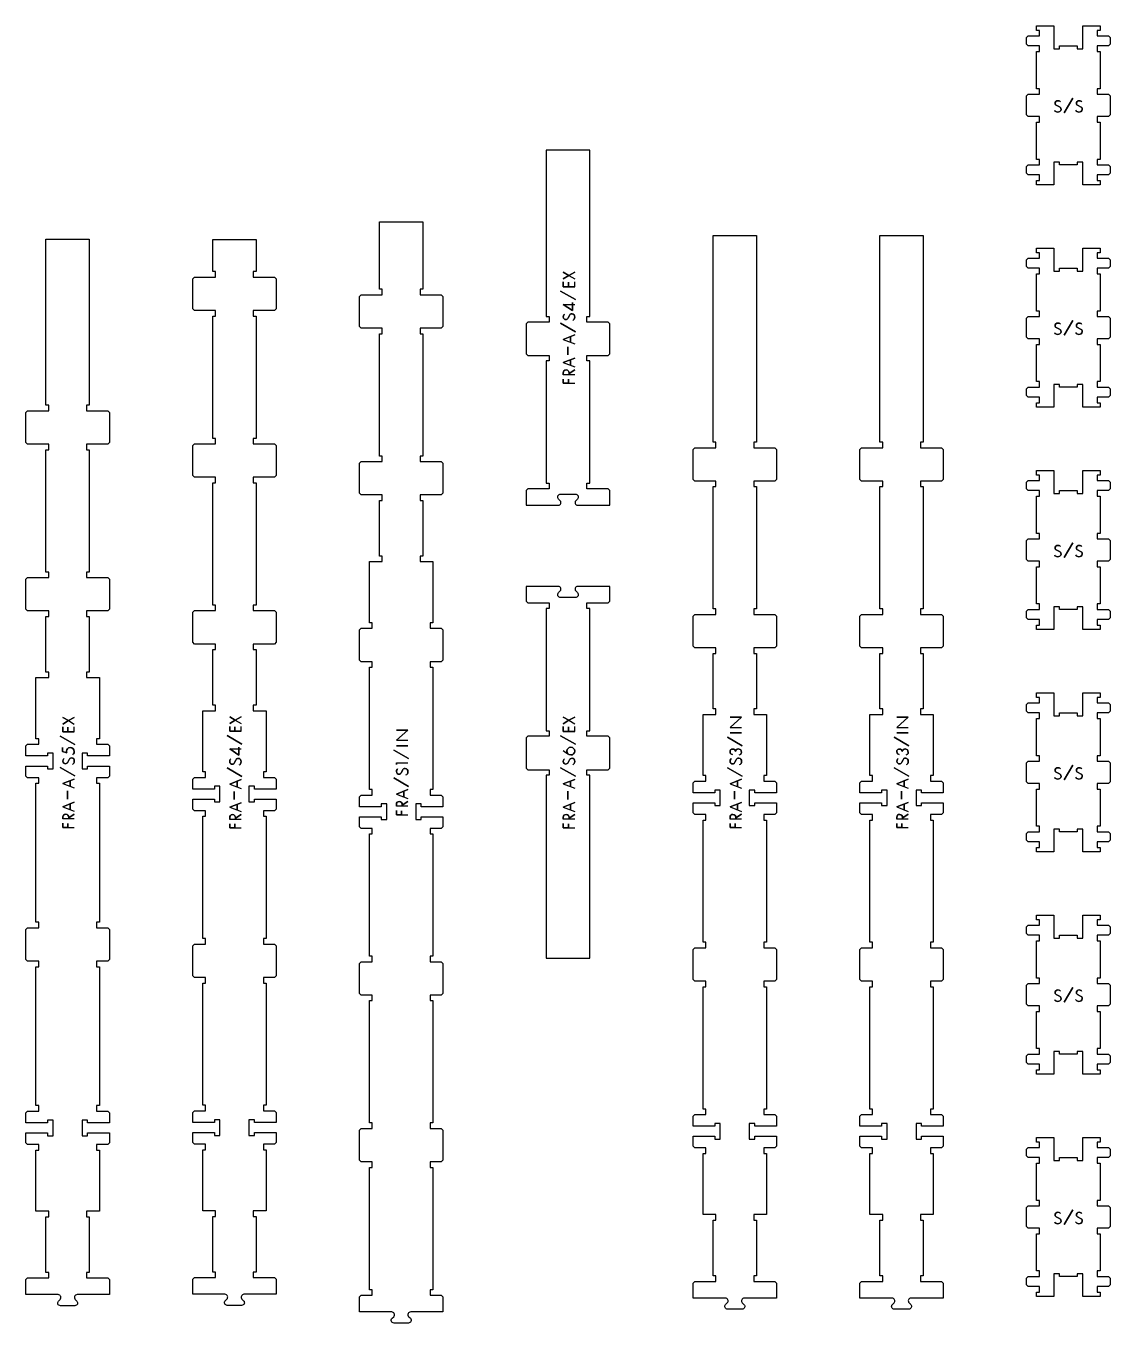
# Model space of a CAD drawing. Extents: x -5375 to 6625, y -4346 to 3702.
# Drawn here: x -975 to 975, y -991 to 1343 of the extents above; entities that cross this region are included whole.
import ezdxf

# ---------------------------------------------------------------- set-up
doc = ezdxf.new("R2010")
doc.units = 0

msp = doc.modelspace()

# ---------------------------------------------------------------- linework, layer by layer
at = {"layer": 'Outlines', "color": 5}
for points in [[(957, 1343), (957, 1335), (952, 1335), (952, 1325), (972, 1325), (975, 1322), (975, 1310), (972, 1307), (952, 1307), (952, 1297), (957, 1297), (957, 1230), (952, 1230), (952, 1220), (972, 1220), (975, 1217), (975, 1183), (972, 1180), (952, 1180), (952, 1170), (957, 1170), (957, 1103), (952, 1103), (952, 1093), (972, 1093), (975, 1090), (975, 1078), (972, 1075), (952, 1075), (952, 1065), (957, 1065), (957, 1057), (926, 1057), (926, 1098), (916, 1098), (916, 1093), (884, 1093), (884, 1098), (874, 1098), (874, 1057), (843, 1057), (843, 1065), (848, 1065), (848, 1075), (828, 1075), (825, 1078), (825, 1090), (828, 1093), (848, 1093), (848, 1103), (843, 1103), (843, 1170), (848, 1170), (848, 1180), (828, 1180), (825, 1183), (825, 1217), (828, 1220), (848, 1220), (848, 1230), (843, 1230), (843, 1297), (848, 1297), (848, 1307), (828, 1307), (825, 1310), (825, 1322), (828, 1325), (848, 1325), (848, 1335), (843, 1335), (843, 1343), (874, 1343), (874, 1302), (884, 1302), (884, 1307), (916, 1307), (916, 1302), (926, 1302), (926, 1343)], [(12.9, 483.5), (13.6, 482.4), (14.6, 481.4), (15.8, 480.9), (17.1, 480.7), (75, 480.7), (75, 507.2), (72, 510.2), (34, 510.2), (34, 520.2), (39, 520.2), (39, 740.2), (34, 740.2), (34, 750.2), (72, 750.2), (75, 753.2), (75, 807.2), (72, 810.2), (34, 810.2), (34, 820.2), (39, 820.2), (39, 1119.3), (-39, 1119.3), (-39, 820.2), (-34, 820.2), (-34, 810.2), (-72, 810.2), (-75, 807.2), (-75, 753.2), (-72, 750.2), (-34, 750.2), (-34, 740.2), (-39, 740.2), (-39, 520.2), (-34, 520.2), (-34, 510.2), (-72, 510.2), (-75, 507.2), (-75, 480.7), (-17.1, 480.7), (-15.8, 480.9), (-14.6, 481.4), (-13.6, 482.4), (-12.9, 483.5), (-12.6, 484.7), (-12.7, 486.1), (-13.1, 487.3), (-13.9, 488.4), (-16.8, 491.3), (-17.8, 492.6), (-18.3, 494.1), (-18.4, 495.8), (-18, 497.3), (-17.2, 498.7), (-16, 499.8), (-14.5, 500.5), (-12.9, 500.7), (12.9, 500.7), (14.5, 500.5), (16, 499.8), (17.2, 498.7), (18, 497.3), (18.4, 495.8), (18.3, 494.1), (17.8, 492.6), (16.8, 491.3), (13.9, 488.4), (13.1, 487.3), (12.7, 486.1), (12.6, 484.7)], [(-261, 379.2), (-243, 379.2), (-243, 269.2), (-248, 269.2), (-248, 259.2), (-228, 259.2), (-225, 256.2), (-225, 202.2), (-228, 199.2), (-248, 199.2), (-248, 189.2), (-243, 189.2), (-243, -30.8), (-248, -30.8), (-248, -40.7), (-228, -40.7), (-225, -43.7), (-225, -61.7), (-264, -61.7), (-264, -56.7), (-274, -56.7), (-274, -84.7), (-264, -84.7), (-264, -79.7), (-225, -79.7), (-225, -97.7), (-228, -100.7), (-248, -100.7), (-248, -110.7), (-243, -110.7), (-243, -330.7), (-248, -330.7), (-248, -340.7), (-228, -340.7), (-225, -343.7), (-225, -397.7), (-228, -400.7), (-248, -400.7), (-248, -410.7), (-243, -410.7), (-243, -630.7), (-248, -630.7), (-248, -640.7), (-228, -640.7), (-225, -643.7), (-225, -697.7), (-228, -700.7), (-248, -700.7), (-248, -710.7), (-243, -710.7), (-243, -930.7), (-248, -930.7), (-248, -940.7), (-228, -940.7), (-225, -943.7), (-225, -970.7), (-282.9, -970.7), (-284.3, -971), (-285.7, -971.6), (-286.8, -972.6), (-287.5, -973.8), (-287.9, -975.2), (-287.8, -976.7), (-287.3, -978.1), (-286.5, -979.3), (-283.5, -982.2), (-282.7, -983.4), (-282.2, -984.8), (-282.1, -986.3), (-282.5, -987.7), (-283.2, -988.9), (-284.3, -989.9), (-285.7, -990.5), (-287.1, -990.7), (-312.9, -990.7), (-314.3, -990.5), (-315.7, -989.9), (-316.8, -988.9), (-317.5, -987.7), (-317.9, -986.3), (-317.8, -984.8), (-317.3, -983.4), (-316.5, -982.2), (-313.5, -979.3), (-312.7, -978.1), (-312.2, -976.7), (-312.1, -975.2), (-312.5, -973.8), (-313.2, -972.6), (-314.3, -971.6), (-315.7, -971), (-317.1, -970.7), (-375, -970.7), (-375, -943.7), (-372, -940.7), (-352, -940.7), (-352, -930.7), (-357, -930.7), (-357, -710.7), (-352, -710.7), (-352, -700.7), (-372, -700.7), (-375, -697.7), (-375, -643.7), (-372, -640.7), (-352, -640.7), (-352, -630.7), (-357, -630.7), (-357, -410.7), (-352, -410.7), (-352, -400.7), (-372, -400.7), (-375, -397.7), (-375, -343.7), (-372, -340.7), (-352, -340.7), (-352, -330.7), (-357, -330.7), (-357, -110.7), (-352, -110.7), (-352, -100.7), (-372, -100.7), (-375, -97.7), (-375, -79.7), (-336, -79.7), (-336, -84.7), (-326, -84.7), (-326, -56.7), (-336, -56.7), (-336, -61.7), (-375, -61.7), (-375, -43.7), (-372, -40.7), (-352, -40.7), (-352, -30.8), (-357, -30.8), (-357, 189.2), (-352, 189.2), (-352, 199.2), (-372, 199.2), (-375, 202.2), (-375, 256.2), (-372, 259.2), (-352, 259.2), (-352, 269.2), (-357, 269.2), (-357, 379.2), (-339, 379.2), (-334, 379.2), (-334, 389.2), (-339, 389.2), (-339, 489.2), (-334, 489.2), (-334, 499.2), (-372, 499.2), (-375, 502.2), (-375, 556.2), (-372, 559.2), (-334, 559.2), (-334, 569.2), (-339, 569.2), (-339, 789.2), (-334, 789.2), (-334, 799.2), (-372, 799.2), (-375, 802.2), (-375, 856.2), (-372, 859.2), (-334, 859.2), (-334, 869.2), (-339, 869.2), (-339, 990.7), (-261, 990.7), (-261, 869.2), (-266, 869.2), (-266, 859.2), (-228, 859.2), (-225, 856.2), (-225, 802.2), (-228, 799.2), (-266, 799.2), (-266, 789.2), (-261, 789.2), (-261, 569.2), (-266, 569.2), (-266, 559.2), (-228, 559.2), (-225, 556.2), (-225, 502.2), (-228, 499.2), (-266, 499.2), (-266, 489.2), (-261, 489.2), (-261, 389.2), (-266, 389.2), (-266, 379.2)], [(-939, -789.6), (-957, -789.6), (-957, -679.6), (-952, -679.6), (-952, -669.6), (-972, -669.6), (-975, -666.6), (-975, -648.7), (-936, -648.7), (-936, -653.6), (-926, -653.6), (-926, -625.6), (-936, -625.6), (-936, -630.6), (-975, -630.6), (-975, -612.6), (-972, -609.6), (-952, -609.6), (-952, -599.6), (-957, -599.6), (-957, -349.6), (-952, -349.6), (-952, -339.6), (-972, -339.6), (-975, -336.6), (-975, -282.6), (-972, -279.6), (-952, -279.6), (-952, -269.6), (-957, -269.6), (-957, -19.5), (-952, -19.5), (-952, -9.5), (-972, -9.5), (-975, -6.5), (-975, 11.5), (-936, 11.5), (-936, 6.5), (-926, 6.5), (-926, 34.5), (-936, 34.5), (-936, 29.5), (-975, 29.5), (-975, 47.5), (-972, 50.5), (-952, 50.5), (-952, 60.5), (-957, 60.5), (-957, 170.5), (-939, 170.5), (-934, 170.5), (-934, 180.5), (-939, 180.5), (-939, 280.5), (-934, 280.5), (-934, 290.5), (-972, 290.5), (-975, 293.5), (-975, 347.5), (-972, 350.5), (-934, 350.5), (-934, 360.5), (-939, 360.5), (-939, 580.5), (-934, 580.5), (-934, 590.5), (-972, 590.5), (-975, 593.5), (-975, 647.5), (-972, 650.5), (-934, 650.5), (-934, 660.5), (-939, 660.5), (-939, 959.6), (-861, 959.6), (-861, 660.5), (-866, 660.5), (-866, 650.5), (-828, 650.5), (-825, 647.5), (-825, 593.5), (-828, 590.5), (-866, 590.5), (-866, 580.5), (-861, 580.5), (-861, 360.5), (-866, 360.5), (-866, 350.5), (-828, 350.5), (-825, 347.5), (-825, 293.5), (-828, 290.5), (-866, 290.5), (-866, 280.5), (-861, 280.5), (-861, 180.5), (-866, 180.5), (-866, 170.5), (-861, 170.5), (-843, 170.5), (-843, 60.5), (-848, 60.5), (-848, 50.5), (-828, 50.5), (-825, 47.5), (-825, 29.5), (-864, 29.5), (-864, 34.5), (-874, 34.5), (-874, 6.5), (-864, 6.5), (-864, 11.5), (-825, 11.5), (-825, -6.5), (-828, -9.5), (-848, -9.5), (-848, -19.5), (-843, -19.5), (-843, -269.6), (-848, -269.6), (-848, -279.6), (-828, -279.6), (-825, -282.6), (-825, -336.6), (-828, -339.6), (-848, -339.6), (-848, -349.6), (-843, -349.6), (-843, -599.6), (-848, -599.6), (-848, -609.6), (-828, -609.6), (-825, -612.6), (-825, -630.6), (-864, -630.6), (-864, -625.6), (-874, -625.6), (-874, -653.6), (-864, -653.6), (-864, -648.7), (-825, -648.7), (-825, -666.6), (-828, -669.6), (-848, -669.6), (-848, -679.6), (-843, -679.6), (-843, -789.6), (-861, -789.6), (-866, -789.6), (-866, -799.7), (-861, -799.7), (-861, -899.6), (-866, -899.6), (-866, -909.6), (-828, -909.6), (-825, -912.6), (-825, -939.6), (-882.9, -939.6), (-884.3, -939.9), (-885.7, -940.5), (-886.8, -941.5), (-887.5, -942.7), (-887.9, -944.1), (-887.8, -945.6), (-887.3, -947), (-886.5, -948.2), (-883.5, -951.1), (-882.7, -952.3), (-882.2, -953.7), (-882.1, -955.2), (-882.5, -956.6), (-883.2, -957.8), (-884.3, -958.8), (-885.7, -959.4), (-887.1, -959.6), (-912.9, -959.6), (-914.3, -959.4), (-915.7, -958.8), (-916.8, -957.8), (-917.5, -956.6), (-917.9, -955.2), (-917.8, -953.7), (-917.3, -952.3), (-916.5, -951.1), (-913.5, -948.2), (-912.7, -947), (-912.2, -945.6), (-912.1, -944.1), (-912.5, -942.7), (-913.2, -941.5), (-914.3, -940.5), (-915.7, -939.9), (-917.1, -939.6), (-975, -939.6), (-975, -912.6), (-972, -909.6), (-934, -909.6), (-934, -899.6), (-939, -899.6), (-939, -799.7), (-934, -799.7), (-934, -789.6)], [(-561, 121), (-566, 121), (-566, 111), (-561, 111), (-543, 111), (-543, 1), (-548, 1), (-548, -9), (-528, -9), (-525, -12), (-525, -30), (-564, -30), (-564, -25), (-574, -25), (-574, -53), (-564, -53), (-564, -48), (-525, -48), (-525, -66), (-528, -69), (-548, -69), (-548, -79), (-543, -79), (-543, -299), (-548, -299), (-548, -309), (-528, -309), (-525, -312), (-525, -366), (-528, -369), (-548, -369), (-548, -379), (-543, -379), (-543, -599), (-548, -599), (-548, -609), (-528, -609), (-525, -612), (-525, -630), (-564, -630), (-564, -625), (-574, -625), (-574, -653), (-564, -653), (-564, -648), (-525, -648), (-525, -666), (-528, -669), (-548, -669), (-548, -679), (-543, -679), (-543, -789), (-561, -789), (-566, -789), (-566, -799), (-561, -799), (-561, -899), (-566, -899), (-566, -909), (-528, -909), (-525, -912), (-525, -939), (-582.9, -939), (-584.3, -939.2), (-585.7, -939.8), (-586.8, -940.9), (-587.5, -942.1), (-587.9, -943.5), (-587.8, -945), (-587.3, -946.4), (-586.5, -947.5), (-583.5, -950.5), (-582.7, -951.6), (-582.2, -953), (-582.1, -954.5), (-582.5, -955.9), (-583.2, -957.1), (-584.3, -958.2), (-585.7, -958.8), (-587.1, -959), (-612.9, -959), (-614.3, -958.8), (-615.7, -958.2), (-616.8, -957.1), (-617.5, -955.9), (-617.9, -954.5), (-617.8, -953), (-617.3, -951.6), (-616.5, -950.5), (-613.5, -947.5), (-612.7, -946.4), (-612.2, -945), (-612.1, -943.5), (-612.5, -942.1), (-613.2, -940.9), (-614.3, -939.8), (-615.7, -939.2), (-617.1, -939), (-675, -939), (-675, -912), (-672, -909), (-634, -909), (-634, -899), (-639, -899), (-639, -799), (-634, -799), (-634, -789), (-639, -789), (-657, -789), (-657, -679), (-652, -679), (-652, -669), (-672, -669), (-675, -666), (-675, -648), (-636, -648), (-636, -653), (-626, -653), (-626, -625), (-636, -625), (-636, -630), (-675, -630), (-675, -612), (-672, -609), (-652, -609), (-652, -599), (-657, -599), (-657, -379), (-652, -379), (-652, -369), (-672, -369), (-675, -366), (-675, -312), (-672, -309), (-652, -309), (-652, -299), (-657, -299), (-657, -79), (-652, -79), (-652, -69), (-672, -69), (-675, -66), (-675, -48), (-636, -48), (-636, -53), (-626, -53), (-626, -25), (-636, -25), (-636, -30), (-675, -30), (-675, -12), (-672, -9), (-652, -9), (-652, 1), (-657, 1), (-657, 111), (-639, 111), (-634, 111), (-634, 121), (-639, 121), (-639, 221), (-634, 221), (-634, 231), (-672, 231), (-675, 234), (-675, 288), (-672, 291), (-634, 291), (-634, 301), (-639, 301), (-639, 521), (-634, 521), (-634, 531), (-672, 531), (-675, 534), (-675, 588), (-672, 591), (-634, 591), (-634, 601), (-639, 601), (-639, 821), (-634, 821), (-634, 831), (-672, 831), (-675, 834), (-675, 888), (-672, 891), (-634, 891), (-634, 901), (-639, 901), (-639, 959), (-561, 959), (-561, 901), (-566, 901), (-566, 891), (-528, 891), (-525, 888), (-525, 834), (-528, 831), (-566, 831), (-566, 821), (-561, 821), (-561, 601), (-566, 601), (-566, 591), (-528, 591), (-525, 588), (-525, 534), (-528, 531), (-566, 531), (-566, 521), (-561, 521), (-561, 301), (-566, 301), (-566, 291), (-528, 291), (-525, 288), (-525, 234), (-528, 231), (-566, 231), (-566, 221), (-561, 221)], [(261, -805.7), (266, -805.7), (266, -795.7), (261, -795.7), (243, -795.7), (243, -685.7), (248, -685.7), (248, -675.7), (228, -675.7), (225, -672.7), (225, -654.7), (264, -654.7), (264, -659.7), (274, -659.7), (274, -631.7), (264, -631.7), (264, -636.7), (225, -636.7), (225, -618.7), (228, -615.7), (248, -615.7), (248, -605.7), (243, -605.7), (243, -385.7), (248, -385.7), (248, -375.7), (228, -375.7), (225, -372.7), (225, -318.7), (228, -315.7), (248, -315.7), (248, -305.7), (243, -305.7), (243, -85.7), (248, -85.7), (248, -75.7), (228, -75.7), (225, -72.7), (225, -54.7), (264, -54.7), (264, -59.7), (274, -59.7), (274, -31.7), (264, -31.7), (264, -36.7), (225, -36.7), (225, -18.7), (228, -15.7), (248, -15.7), (248, -5.8), (243, -5.8), (243, 104.2), (261, 104.2), (266, 104.2), (266, 114.2), (261, 114.2), (261, 214.2), (266, 214.2), (266, 224.2), (228, 224.2), (225, 227.2), (225, 281.2), (228, 284.2), (266, 284.2), (266, 294.2), (261, 294.2), (261, 514.2), (266, 514.2), (266, 524.2), (228, 524.2), (225, 527.2), (225, 581.2), (228, 584.2), (266, 584.2), (266, 594.2), (261, 594.2), (261, 965.7), (339, 965.7), (339, 594.2), (334, 594.2), (334, 584.2), (372, 584.2), (375, 581.2), (375, 527.2), (372, 524.2), (334, 524.2), (334, 514.2), (339, 514.2), (339, 294.2), (334, 294.2), (334, 284.2), (372, 284.2), (375, 281.2), (375, 227.2), (372, 224.2), (334, 224.2), (334, 214.2), (339, 214.2), (339, 114.2), (334, 114.2), (334, 104.2), (339, 104.2), (357, 104.2), (357, -5.8), (352, -5.8), (352, -15.7), (372, -15.7), (375, -18.7), (375, -36.7), (336, -36.7), (336, -31.7), (326, -31.7), (326, -59.7), (336, -59.7), (336, -54.7), (375, -54.7), (375, -72.7), (372, -75.7), (352, -75.7), (352, -85.7), (357, -85.7), (357, -305.7), (352, -305.7), (352, -315.7), (372, -315.7), (375, -318.7), (375, -372.7), (372, -375.7), (352, -375.7), (352, -385.7), (357, -385.7), (357, -605.7), (352, -605.7), (352, -615.7), (372, -615.7), (375, -618.7), (375, -636.7), (336, -636.7), (336, -631.7), (326, -631.7), (326, -659.7), (336, -659.7), (336, -654.7), (375, -654.7), (375, -672.7), (372, -675.7), (352, -675.7), (352, -685.7), (357, -685.7), (357, -795.7), (339, -795.7), (334, -795.7), (334, -805.7), (339, -805.7), (339, -905.7), (334, -905.7), (334, -915.7), (372, -915.7), (375, -918.7), (375, -945.7), (317.1, -945.7), (315.7, -946), (314.3, -946.6), (313.2, -947.6), (312.5, -948.8), (312.1, -950.2), (312.2, -951.7), (312.7, -953.1), (313.5, -954.3), (316.5, -957.2), (317.3, -958.4), (317.8, -959.8), (317.9, -961.3), (317.5, -962.7), (316.8, -963.9), (315.7, -964.9), (314.3, -965.5), (312.9, -965.7), (287.1, -965.7), (285.7, -965.5), (284.3, -964.9), (283.2, -963.9), (282.5, -962.7), (282.1, -961.3), (282.2, -959.8), (282.7, -958.4), (283.5, -957.2), (286.5, -954.3), (287.3, -953.1), (287.8, -951.7), (287.9, -950.2), (287.5, -948.8), (286.8, -947.6), (285.7, -946.6), (284.3, -946), (282.9, -945.7), (225, -945.7), (225, -918.7), (228, -915.7), (266, -915.7), (266, -905.7), (261, -905.7)], [(561, -805.7), (566, -805.7), (566, -795.7), (561, -795.7), (543, -795.7), (543, -685.7), (548, -685.7), (548, -675.7), (528, -675.7), (525, -672.7), (525, -654.7), (564, -654.7), (564, -659.7), (574, -659.7), (574, -631.7), (564, -631.7), (564, -636.7), (525, -636.7), (525, -618.7), (528, -615.7), (548, -615.7), (548, -605.7), (543, -605.7), (543, -385.7), (548, -385.7), (548, -375.7), (528, -375.7), (525, -372.7), (525, -318.7), (528, -315.7), (548, -315.7), (548, -305.7), (543, -305.7), (543, -85.7), (548, -85.7), (548, -75.7), (528, -75.7), (525, -72.7), (525, -54.7), (564, -54.7), (564, -59.7), (574, -59.7), (574, -31.7), (564, -31.7), (564, -36.7), (525, -36.7), (525, -18.7), (528, -15.7), (548, -15.7), (548, -5.8), (543, -5.8), (543, 104.2), (561, 104.2), (566, 104.2), (566, 114.2), (561, 114.2), (561, 214.2), (566, 214.2), (566, 224.2), (528, 224.2), (525, 227.2), (525, 281.2), (528, 284.2), (566, 284.2), (566, 294.2), (561, 294.2), (561, 514.2), (566, 514.2), (566, 524.2), (528, 524.2), (525, 527.2), (525, 581.2), (528, 584.2), (566, 584.2), (566, 594.2), (561, 594.2), (561, 965.7), (639, 965.7), (639, 594.2), (634, 594.2), (634, 584.2), (672, 584.2), (675, 581.2), (675, 527.2), (672, 524.2), (634, 524.2), (634, 514.2), (639, 514.2), (639, 294.2), (634, 294.2), (634, 284.2), (672, 284.2), (675, 281.2), (675, 227.2), (672, 224.2), (634, 224.2), (634, 214.2), (639, 214.2), (639, 114.2), (634, 114.2), (634, 104.2), (639, 104.2), (657, 104.2), (657, -5.8), (652, -5.8), (652, -15.7), (672, -15.7), (675, -18.7), (675, -36.7), (636, -36.7), (636, -31.7), (626, -31.7), (626, -59.7), (636, -59.7), (636, -54.7), (675, -54.7), (675, -72.7), (672, -75.7), (652, -75.7), (652, -85.7), (657, -85.7), (657, -305.7), (652, -305.7), (652, -315.7), (672, -315.7), (675, -318.7), (675, -372.7), (672, -375.7), (652, -375.7), (652, -385.7), (657, -385.7), (657, -605.7), (652, -605.7), (652, -615.7), (672, -615.7), (675, -618.7), (675, -636.7), (636, -636.7), (636, -631.7), (626, -631.7), (626, -659.7), (636, -659.7), (636, -654.7), (675, -654.7), (675, -672.7), (672, -675.7), (652, -675.7), (652, -685.7), (657, -685.7), (657, -795.7), (639, -795.7), (634, -795.7), (634, -805.7), (639, -805.7), (639, -905.7), (634, -905.7), (634, -915.7), (672, -915.7), (675, -918.7), (675, -945.7), (617.1, -945.7), (615.7, -946), (614.3, -946.6), (613.2, -947.6), (612.5, -948.8), (612.1, -950.2), (612.2, -951.7), (612.7, -953.1), (613.5, -954.3), (616.5, -957.2), (617.3, -958.4), (617.8, -959.8), (617.9, -961.3), (617.5, -962.7), (616.8, -963.9), (615.7, -964.9), (614.3, -965.5), (612.9, -965.7), (587.1, -965.7), (585.7, -965.5), (584.3, -964.9), (583.2, -963.9), (582.5, -962.7), (582.1, -961.3), (582.2, -959.8), (582.7, -958.4), (583.5, -957.2), (586.5, -954.3), (587.3, -953.1), (587.8, -951.7), (587.9, -950.2), (587.5, -948.8), (586.8, -947.6), (585.7, -946.6), (584.3, -946), (582.9, -945.7), (525, -945.7), (525, -918.7), (528, -915.7), (566, -915.7), (566, -905.7), (561, -905.7)], [(957, 943), (957, 935), (952, 935), (952, 925), (972, 925), (975, 922), (975, 910), (972, 907), (952, 907), (952, 897), (957, 897), (957, 830), (952, 830), (952, 820), (972, 820), (975, 817), (975, 783), (972, 780), (952, 780), (952, 770), (957, 770), (957, 703), (952, 703), (952, 693), (972, 693), (975, 690), (975, 678), (972, 675), (952, 675), (952, 665), (957, 665), (957, 657), (926, 657), (926, 698), (916, 698), (916, 693), (884, 693), (884, 698), (874, 698), (874, 657), (843, 657), (843, 665), (848, 665), (848, 675), (828, 675), (825, 678), (825, 690), (828, 693), (848, 693), (848, 703), (843, 703), (843, 770), (848, 770), (848, 780), (828, 780), (825, 783), (825, 817), (828, 820), (848, 820), (848, 830), (843, 830), (843, 897), (848, 897), (848, 907), (828, 907), (825, 910), (825, 922), (828, 925), (848, 925), (848, 935), (843, 935), (843, 943), (874, 943), (874, 902), (884, 902), (884, 907), (916, 907), (916, 902), (926, 902), (926, 943)], [(957, 543), (957, 535), (952, 535), (952, 525), (972, 525), (975, 522), (975, 510), (972, 507), (952, 507), (952, 497), (957, 497), (957, 430), (952, 430), (952, 420), (972, 420), (975, 417), (975, 383), (972, 380), (952, 380), (952, 370), (957, 370), (957, 303), (952, 303), (952, 293), (972, 293), (975, 290), (975, 278), (972, 275), (952, 275), (952, 265), (957, 265), (957, 257), (926, 257), (926, 298), (916, 298), (916, 293), (884, 293), (884, 298), (874, 298), (874, 257), (843, 257), (843, 265), (848, 265), (848, 275), (828, 275), (825, 278), (825, 290), (828, 293), (848, 293), (848, 303), (843, 303), (843, 370), (848, 370), (848, 380), (828, 380), (825, 383), (825, 417), (828, 420), (848, 420), (848, 430), (843, 430), (843, 497), (848, 497), (848, 507), (828, 507), (825, 510), (825, 522), (828, 525), (848, 525), (848, 535), (843, 535), (843, 543), (874, 543), (874, 502), (884, 502), (884, 507), (916, 507), (916, 502), (926, 502), (926, 543)], [(-72, 304.9), (-34, 304.9), (-34, 294.9), (-39, 294.9), (-39, 74.9), (-34, 74.9), (-34, 64.9), (-72, 64.9), (-75, 61.9), (-75, 7.9), (-72, 4.9), (-34, 4.9), (-34, -5.1), (-39, -5.1), (-39, -334.4), (39, -334.4), (39, -5.1), (34, -5.1), (34, 4.9), (72, 4.9), (75, 7.9), (75, 61.9), (72, 64.9), (34, 64.9), (34, 74.9), (39, 74.9), (39, 294.9), (34, 294.9), (34, 304.9), (72, 304.9), (75, 307.9), (75, 334.4), (17.1, 334.4), (15.8, 334.2), (14.6, 333.6), (13.6, 332.7), (12.9, 331.6), (12.6, 330.3), (12.7, 329), (13.1, 327.7), (13.9, 326.7), (16.8, 323.8), (17.8, 322.5), (18.3, 320.9), (18.4, 319.3), (18, 317.8), (17.2, 316.4), (16, 315.3), (14.5, 314.6), (12.9, 314.4), (-12.9, 314.4), (-14.5, 314.6), (-16, 315.3), (-17.2, 316.4), (-18, 317.8), (-18.4, 319.3), (-18.3, 320.9), (-17.8, 322.5), (-16.8, 323.8), (-13.9, 326.7), (-13.1, 327.7), (-12.7, 329), (-12.6, 330.3), (-12.9, 331.6), (-13.6, 332.7), (-14.6, 333.6), (-15.8, 334.2), (-17.1, 334.4), (-75, 334.4), (-75, 307.9)], [(957, 143), (957, 135), (952, 135), (952, 125), (972, 125), (975, 122), (975, 110), (972, 107), (952, 107), (952, 97), (957, 97), (957, 30), (952, 30), (952, 20), (972, 20), (975, 17), (975, -17), (972, -20), (952, -20), (952, -30), (957, -30), (957, -97), (952, -97), (952, -107), (972, -107), (975, -110), (975, -122), (972, -125), (952, -125), (952, -135), (957, -135), (957, -143), (926, -143), (926, -102), (916, -102), (916, -107), (884, -107), (884, -102), (874, -102), (874, -143), (843, -143), (843, -135), (848, -135), (848, -125), (828, -125), (825, -122), (825, -110), (828, -107), (848, -107), (848, -97), (843, -97), (843, -30), (848, -30), (848, -20), (828, -20), (825, -17), (825, 17), (828, 20), (848, 20), (848, 30), (843, 30), (843, 97), (848, 97), (848, 107), (828, 107), (825, 110), (825, 122), (828, 125), (848, 125), (848, 135), (843, 135), (843, 143), (874, 143), (874, 102), (884, 102), (884, 107), (916, 107), (916, 102), (926, 102), (926, 143)], [(957, -257), (957, -265), (952, -265), (952, -275), (972, -275), (975, -278), (975, -290), (972, -293), (952, -293), (952, -303), (957, -303), (957, -370), (952, -370), (952, -380), (972, -380), (975, -383), (975, -417), (972, -420), (952, -420), (952, -430), (957, -430), (957, -497), (952, -497), (952, -507), (972, -507), (975, -510), (975, -522), (972, -525), (952, -525), (952, -535), (957, -535), (957, -543), (926, -543), (926, -502), (916, -502), (916, -507), (884, -507), (884, -502), (874, -502), (874, -543), (843, -543), (843, -535), (848, -535), (848, -525), (828, -525), (825, -522), (825, -510), (828, -507), (848, -507), (848, -497), (843, -497), (843, -430), (848, -430), (848, -420), (828, -420), (825, -417), (825, -383), (828, -380), (848, -380), (848, -370), (843, -370), (843, -303), (848, -303), (848, -293), (828, -293), (825, -290), (825, -278), (828, -275), (848, -275), (848, -265), (843, -265), (843, -257), (874, -257), (874, -298), (884, -298), (884, -293), (916, -293), (916, -298), (926, -298), (926, -257)], [(957, -657), (957, -665), (952, -665), (952, -675), (972, -675), (975, -678), (975, -690), (972, -693), (952, -693), (952, -703), (957, -703), (957, -770), (952, -770), (952, -780), (972, -780), (975, -783), (975, -817), (972, -820), (952, -820), (952, -830), (957, -830), (957, -897), (952, -897), (952, -907), (972, -907), (975, -910), (975, -922), (972, -925), (952, -925), (952, -935), (957, -935), (957, -943), (926, -943), (926, -902), (916, -902), (916, -907), (884, -907), (884, -902), (874, -902), (874, -943), (843, -943), (843, -935), (848, -935), (848, -925), (828, -925), (825, -922), (825, -910), (828, -907), (848, -907), (848, -897), (843, -897), (843, -830), (848, -830), (848, -820), (828, -820), (825, -817), (825, -783), (828, -780), (848, -780), (848, -770), (843, -770), (843, -703), (848, -703), (848, -693), (828, -693), (825, -690), (825, -678), (828, -675), (848, -675), (848, -665), (843, -665), (843, -657), (874, -657), (874, -698), (884, -698), (884, -693), (916, -693), (916, -698), (926, -698), (926, -657)]]:
    msp.add_lwpolyline(points, close=True, dxfattribs=at)
at = {"layer": 'Tags', "color": 2}
for points in [[(875, 1191.4), (875.9, 1189.9), (877.2, 1188.8), (878.7, 1188.2), (880.8, 1188), (883, 1188.2), (884.9, 1189.1), (886.3, 1190.6), (886.8, 1192.6), (886.6, 1194.6), (885.8, 1196), (884.8, 1196.8), (883.8, 1197.4), (879.2, 1199.7), (878, 1200.4), (877.1, 1201.3), (876.5, 1202.4), (876.2, 1203.8), (876.5, 1205.4), (877.4, 1207), (879, 1208.1), (881.2, 1208.5), (883.3, 1208.2), (884.7, 1207.4), (885.8, 1206.4), (884.7, 1207.4), (883.3, 1208.2), (881.2, 1208.5), (879, 1208.1), (877.4, 1207), (876.5, 1205.4), (876.2, 1203.8), (876.5, 1202.4), (877.1, 1201.3), (878, 1200.4), (879.2, 1199.7), (883.8, 1197.4), (884.8, 1196.8), (885.8, 1196), (886.6, 1194.6), (886.8, 1192.6), (886.3, 1190.6), (884.9, 1189.1), (883, 1188.2), (880.8, 1188), (878.7, 1188.2), (877.2, 1188.8), (875.9, 1189.9)], [(913.1, 1191.4), (914.1, 1189.9), (915.3, 1188.8), (916.9, 1188.2), (918.9, 1188), (921.2, 1188.2), (923.1, 1189.1), (924.4, 1190.6), (925, 1192.6), (924.7, 1194.6), (924, 1196), (922.9, 1196.8), (922, 1197.4), (917.4, 1199.7), (916.2, 1200.4), (915.3, 1201.3), (914.7, 1202.4), (914.4, 1203.8), (914.7, 1205.4), (915.6, 1207), (917.2, 1208.1), (919.3, 1208.5), (921.5, 1208.2), (922.9, 1207.4), (923.9, 1206.4), (922.9, 1207.4), (921.5, 1208.2), (919.3, 1208.5), (917.2, 1208.1), (915.6, 1207), (914.7, 1205.4), (914.4, 1203.8), (914.7, 1202.4), (915.3, 1201.3), (916.2, 1200.4), (917.4, 1199.7), (922, 1197.4), (922.9, 1196.8), (924, 1196), (924.7, 1194.6), (925, 1192.6), (924.4, 1190.6), (923.1, 1189.1), (921.2, 1188.2), (918.9, 1188), (916.9, 1188.2), (915.3, 1188.8), (914.1, 1189.9)], [(1.4, 894), (12, 899.9), (1.4, 894), (-8.5, 899.9), (1.4, 894), (-8.5, 887.9), (1.4, 894), (12, 887.9)], [(12, 873.9), (0.6, 873.9), (0.6, 882.1), (0.6, 873.9), (-8.5, 873.9), (-8.5, 882.8), (-8.5, 873.9), (12, 873.9), (12, 882.8)], [(-8.5, 842.1), (8.2, 831), (8.2, 845.4), (8.2, 831), (-8.5, 842.1), (12, 842.1)], [(8.6, 813.3), (10.1, 814.3), (11.2, 815.5), (11.8, 817.1), (12, 819.2), (11.8, 821.4), (10.9, 823.3), (9.4, 824.7), (7.4, 825.2), (5.4, 824.9), (4, 824.2), (3.2, 823.2), (2.6, 822.2), (0.3, 817.6), (-0.4, 816.4), (-1.3, 815.5), (-2.4, 814.9), (-3.8, 814.6), (-5.4, 814.9), (-7, 815.8), (-8.1, 817.4), (-8.5, 819.6), (-8.2, 821.7), (-7.4, 823.1), (-6.4, 824.1), (-7.4, 823.1), (-8.2, 821.7), (-8.5, 819.6), (-8.1, 817.4), (-7, 815.8), (-5.4, 814.9), (-3.8, 814.6), (-2.4, 814.9), (-1.3, 815.5), (-0.4, 816.4), (0.3, 817.6), (2.6, 822.2), (3.2, 823.2), (4, 824.2), (5.4, 824.9), (7.4, 825.2), (9.4, 824.7), (10.9, 823.3), (11.8, 821.4), (12, 819.2), (11.8, 817.1), (11.2, 815.5), (10.1, 814.3)], [(875, 791.4), (875.9, 789.9), (877.2, 788.8), (878.7, 788.2), (880.8, 788), (883, 788.2), (884.9, 789.1), (886.3, 790.6), (886.8, 792.6), (886.6, 794.6), (885.8, 796), (884.8, 796.8), (883.8, 797.4), (879.2, 799.7), (878, 800.4), (877.1, 801.3), (876.5, 802.4), (876.2, 803.8), (876.5, 805.4), (877.4, 807), (879, 808.1), (881.2, 808.5), (883.3, 808.2), (884.7, 807.4), (885.8, 806.4), (884.7, 807.4), (883.3, 808.2), (881.2, 808.5), (879, 808.1), (877.4, 807), (876.5, 805.4), (876.2, 803.8), (876.5, 802.4), (877.1, 801.3), (878, 800.4), (879.2, 799.7), (883.8, 797.4), (884.8, 796.8), (885.8, 796), (886.6, 794.6), (886.8, 792.6), (886.3, 790.6), (884.9, 789.1), (883, 788.2), (880.8, 788), (878.7, 788.2), (877.2, 788.8), (875.9, 789.9)], [(913.1, 791.4), (914.1, 789.9), (915.3, 788.8), (916.9, 788.2), (918.9, 788), (921.2, 788.2), (923.1, 789.1), (924.4, 790.6), (925, 792.6), (924.7, 794.6), (924, 796), (922.9, 796.8), (922, 797.4), (917.4, 799.7), (916.2, 800.4), (915.3, 801.3), (914.7, 802.4), (914.4, 803.8), (914.7, 805.4), (915.6, 807), (917.2, 808.1), (919.3, 808.5), (921.5, 808.2), (922.9, 807.4), (923.9, 806.4), (922.9, 807.4), (921.5, 808.2), (919.3, 808.5), (917.2, 808.1), (915.6, 807), (914.7, 805.4), (914.4, 803.8), (914.7, 802.4), (915.3, 801.3), (916.2, 800.4), (917.4, 799.7), (922, 797.4), (922.9, 796.8), (924, 796), (924.7, 794.6), (925, 792.6), (924.4, 790.6), (923.1, 789.1), (921.2, 788.2), (918.9, 788), (916.9, 788.2), (915.3, 788.8), (914.1, 789.9)], [(-8.5, 779.1), (12, 787.1), (-8.5, 779.1), (12, 771.1)], [(-8.5, 737.4), (12, 745.4), (-8.5, 737.4), (12, 729.4)], [(12, 715.3), (-8.5, 715.3), (-8.5, 718.9), (-8.2, 720.9), (-7.3, 722.5), (-5.7, 723.6), (-3.4, 724), (-1.1, 723.4), (0.6, 722), (1.6, 720.4), (1.9, 718.9), (1.9, 715.3), (1.9, 718.9), (1.6, 720.4), (0.6, 722), (-1.1, 723.4), (-3.4, 724), (-5.7, 723.6), (-7.3, 722.5), (-8.2, 720.9), (-8.5, 718.9), (-8.5, 715.3)], [(0.6, 700.1), (0.6, 707.3), (0.6, 700.1), (-8.5, 700.1), (-8.5, 707.6), (-8.5, 700.1), (12, 700.1)], [(875, 391.4), (875.9, 389.9), (877.2, 388.8), (878.7, 388.2), (880.8, 388), (883, 388.2), (884.9, 389.1), (886.3, 390.6), (886.8, 392.6), (886.6, 394.6), (885.8, 396), (884.8, 396.8), (883.8, 397.4), (879.2, 399.7), (878, 400.4), (877.1, 401.3), (876.5, 402.4), (876.2, 403.8), (876.5, 405.4), (877.4, 407), (879, 408.1), (881.2, 408.5), (883.3, 408.2), (884.7, 407.4), (885.8, 406.4), (884.7, 407.4), (883.3, 408.2), (881.2, 408.5), (879, 408.1), (877.4, 407), (876.5, 405.4), (876.2, 403.8), (876.5, 402.4), (877.1, 401.3), (878, 400.4), (879.2, 399.7), (883.8, 397.4), (884.8, 396.8), (885.8, 396), (886.6, 394.6), (886.8, 392.6), (886.3, 390.6), (884.9, 389.1), (883, 388.2), (880.8, 388), (878.7, 388.2), (877.2, 388.8), (875.9, 389.9)], [(913.1, 391.4), (914.1, 389.9), (915.3, 388.8), (916.9, 388.2), (918.9, 388), (921.2, 388.2), (923.1, 389.1), (924.4, 390.6), (925, 392.6), (924.7, 394.6), (924, 396), (922.9, 396.8), (922, 397.4), (917.4, 399.7), (916.2, 400.4), (915.3, 401.3), (914.7, 402.4), (914.4, 403.8), (914.7, 405.4), (915.6, 407), (917.2, 408.1), (919.3, 408.5), (921.5, 408.2), (922.9, 407.4), (923.9, 406.4), (922.9, 407.4), (921.5, 408.2), (919.3, 408.5), (917.2, 408.1), (915.6, 407), (914.7, 405.4), (914.4, 403.8), (914.7, 402.4), (915.3, 401.3), (916.2, 400.4), (917.4, 399.7), (922, 397.4), (922.9, 396.8), (924, 396), (924.7, 394.6), (925, 392.6), (924.4, 390.6), (923.1, 389.1), (921.2, 388.2), (918.9, 388), (916.9, 388.2), (915.3, 388.8), (914.1, 389.9)], [(-898.6, 93.1), (-888, 99), (-898.6, 93.1), (-908.5, 99), (-898.6, 93.1), (-908.5, 87), (-898.6, 93.1), (-888, 87)], [(-598.6, 94), (-588, 99.9), (-598.6, 94), (-608.5, 99.9), (-598.6, 94), (-608.5, 87.9), (-598.6, 94), (-588, 87.9)], [(1.4, 93.7), (12, 99.6), (1.4, 93.7), (-8.5, 99.6), (1.4, 93.7), (-8.5, 87.6), (1.4, 93.7), (12, 87.6)], [(291.5, 80.9), (312, 99.4), (291.5, 99.4), (312, 99.4), (291.5, 80.9), (312, 80.9)], [(591.5, 80.9), (612, 99.4), (591.5, 99.4), (612, 99.4), (591.5, 80.9), (612, 80.9)], [(-888, 73), (-899.4, 73), (-899.4, 81.2), (-899.4, 73), (-908.5, 73), (-908.5, 81.9), (-908.5, 73), (-888, 73), (-888, 81.9)], [(-588, 73.9), (-599.4, 73.9), (-599.4, 82.1), (-599.4, 73.9), (-608.5, 73.9), (-608.5, 82.8), (-608.5, 73.9), (-588, 73.9), (-588, 82.8)], [(-308.5, 57.7), (-288, 76.2), (-308.5, 76.2), (-288, 76.2), (-308.5, 57.7), (-288, 57.7)], [(12, 73.6), (0.6, 73.6), (0.6, 81.8), (0.6, 73.6), (-8.5, 73.6), (-8.5, 82.5), (-8.5, 73.6), (12, 73.6), (12, 82.5)], [(-890.7, 31.8), (-890.1, 32.5), (-889.2, 33.6), (-888.4, 35.4), (-888, 37.7), (-888.6, 40.3), (-890.2, 42.5), (-892.7, 44), (-895.7, 44.6), (-898.4, 43.9), (-900.4, 42.3), (-901.7, 40.3), (-902.1, 38.4), (-902.1, 37.3), (-901.9, 36.2), (-901.4, 34.9), (-909.1, 37.7), (-909.1, 44.8), (-909.1, 37.7), (-901.4, 34.9), (-901.9, 36.2), (-902.1, 37.3), (-902.1, 38.4), (-901.7, 40.3), (-900.4, 42.3), (-898.4, 43.9), (-895.7, 44.6), (-892.7, 44), (-890.2, 42.5), (-888.6, 40.3), (-888, 37.7), (-888.4, 35.4), (-889.2, 33.6), (-890.1, 32.5)], [(-891.4, 14.2), (-889.9, 15.2), (-888.8, 16.4), (-888.2, 18), (-888, 20), (-888.2, 22.3), (-889.1, 24.2), (-890.6, 25.5), (-892.6, 26.1), (-894.6, 25.8), (-896, 25.1), (-896.8, 24), (-897.4, 23.1), (-899.7, 18.5), (-900.4, 17.3), (-901.3, 16.4), (-902.4, 15.8), (-903.8, 15.5), (-905.4, 15.8), (-907, 16.7), (-908.1, 18.2), (-908.5, 20.4), (-908.2, 22.6), (-907.4, 24), (-906.4, 25), (-907.4, 24), (-908.2, 22.6), (-908.5, 20.4), (-908.1, 18.2), (-907, 16.7), (-905.4, 15.8), (-903.8, 15.5), (-902.4, 15.8), (-901.3, 16.4), (-900.4, 17.3), (-899.7, 18.5), (-897.4, 23.1), (-896.8, 24), (-896, 25.1), (-894.6, 25.8), (-892.6, 26.1), (-890.6, 25.5), (-889.1, 24.2), (-888.2, 22.3), (-888, 20), (-888.2, 18), (-888.8, 16.4), (-889.9, 15.2)], [(-608.5, 42.1), (-591.8, 31), (-591.8, 45.4), (-591.8, 31), (-608.5, 42.1), (-588, 42.1)], [(-591.4, 13.3), (-589.9, 14.3), (-588.8, 15.5), (-588.2, 17.1), (-588, 19.2), (-588.2, 21.4), (-589.1, 23.3), (-590.6, 24.7), (-592.6, 25.2), (-594.6, 24.9), (-596, 24.2), (-596.8, 23.2), (-597.4, 22.2), (-599.7, 17.6), (-600.4, 16.4), (-601.3, 15.5), (-602.4, 14.9), (-603.8, 14.6), (-605.4, 14.9), (-607, 15.8), (-608.1, 17.4), (-608.5, 19.6), (-608.2, 21.7), (-607.4, 23.1), (-606.4, 24.1), (-607.4, 23.1), (-608.2, 21.7), (-608.5, 19.6), (-608.1, 17.4), (-607, 15.8), (-605.4, 14.9), (-603.8, 14.6), (-602.4, 14.9), (-601.3, 15.5), (-600.4, 16.4), (-599.7, 17.6), (-597.4, 22.2), (-596.8, 23.2), (-596, 24.2), (-594.6, 24.9), (-592.6, 25.2), (-590.6, 24.7), (-589.1, 23.3), (-588.2, 21.4), (-588, 19.2), (-588.2, 17.1), (-588.8, 15.5), (-589.9, 14.3)], [(-8.5, 39.2), (-3.9, 36), (-2.2, 34.7), (-0.5, 33.6), (0.7, 32.7), (1.4, 32.2), (5.1, 31.3), (7.8, 31.8), (10, 33.3), (11.5, 35.5), (12, 38.2), (11.5, 40.9), (10, 43.1), (7.8, 44.6), (5.1, 45.1), (2.3, 44.6), (0.1, 43.1), (-1.3, 40.9), (-1.9, 38.2), (-1, 34.7), (1.4, 32.2), (-1, 34.7), (-1.9, 38.2), (-1.3, 40.9), (0.1, 43.1), (2.3, 44.6), (5.1, 45.1), (7.8, 44.6), (10, 43.1), (11.5, 40.9), (12, 38.2), (11.5, 35.5), (10, 33.3), (7.8, 31.8), (5.1, 31.3), (1.4, 32.2), (0.7, 32.7), (-0.5, 33.6), (-2.2, 34.7), (-3.9, 36)], [(8.6, 13.6), (10.1, 14.6), (11.2, 15.8), (11.8, 17.4), (12, 19.4), (11.8, 21.7), (10.9, 23.6), (9.4, 24.9), (7.4, 25.5), (5.4, 25.2), (4, 24.5), (3.2, 23.4), (2.6, 22.5), (0.3, 17.9), (-0.4, 16.7), (-1.3, 15.8), (-2.4, 15.2), (-3.8, 14.9), (-5.4, 15.2), (-7, 16.1), (-8.1, 17.7), (-8.5, 19.8), (-8.2, 22), (-7.4, 23.4), (-6.4, 24.4), (-7.4, 23.4), (-8.2, 22), (-8.5, 19.8), (-8.1, 17.7), (-7, 16.1), (-5.4, 15.2), (-3.8, 14.9), (-2.4, 15.2), (-1.3, 15.8), (-0.4, 16.7), (0.3, 17.9), (2.6, 22.5), (3.2, 23.4), (4, 24.5), (5.4, 25.2), (7.4, 25.5), (9.4, 24.9), (10.9, 23.6), (11.8, 21.7), (12, 19.4), (11.8, 17.4), (11.2, 15.8), (10.1, 14.6)], [(308.1, 31.5), (309.4, 31.9), (310.7, 32.7), (311.7, 34.2), (312, 36.5), (310.7, 40.7), (306.7, 42.3), (304.4, 41.8), (302.7, 40.7), (301.7, 39.1), (301.3, 37.3), (301, 39), (299.9, 40.5), (298.2, 41.6), (296.1, 41.9), (295.3, 41.9), (294.3, 41.8), (293.3, 41.4), (292.4, 40.6), (291.7, 39.4), (291.5, 37.5), (291.9, 34.8), (292.9, 33.2), (294.2, 32.5), (295.6, 32.2), (294.2, 32.5), (292.9, 33.2), (291.9, 34.8), (291.5, 37.5), (291.7, 39.4), (292.4, 40.6), (293.3, 41.4), (294.3, 41.8), (295.3, 41.9), (296.1, 41.9), (298.2, 41.6), (299.9, 40.5), (301, 39), (301.3, 37.3), (301.7, 39.1), (302.7, 40.7), (304.4, 41.8), (306.7, 42.3), (310.7, 40.7), (312, 36.5), (311.7, 34.2), (310.7, 32.7), (309.4, 31.9)], [(308.6, 13.9), (310.1, 14.8), (311.2, 16.1), (311.8, 17.6), (312, 19.7), (311.8, 21.9), (310.9, 23.8), (309.4, 25.2), (307.4, 25.7), (305.4, 25.5), (304, 24.7), (303.2, 23.7), (302.6, 22.7), (300.3, 18.1), (299.6, 16.9), (298.7, 16), (297.6, 15.4), (296.2, 15.1), (294.6, 15.4), (293, 16.3), (291.9, 17.9), (291.5, 20.1), (291.8, 22.2), (292.6, 23.6), (293.6, 24.7), (292.6, 23.6), (291.8, 22.2), (291.5, 20.1), (291.9, 17.9), (293, 16.3), (294.6, 15.4), (296.2, 15.1), (297.6, 15.4), (298.7, 16), (299.6, 16.9), (300.3, 18.1), (302.6, 22.7), (303.2, 23.7), (304, 24.7), (305.4, 25.5), (307.4, 25.7), (309.4, 25.2), (310.9, 23.8), (311.8, 21.9), (312, 19.7), (311.8, 17.6), (311.2, 16.1), (310.1, 14.8)], [(608.1, 31.5), (609.4, 31.9), (610.7, 32.7), (611.7, 34.2), (612, 36.5), (610.7, 40.7), (606.7, 42.3), (604.4, 41.8), (602.7, 40.7), (601.7, 39.1), (601.3, 37.3), (601, 39), (599.9, 40.5), (598.2, 41.6), (596.1, 41.9), (595.3, 41.9), (594.3, 41.8), (593.3, 41.4), (592.4, 40.6), (591.7, 39.4), (591.5, 37.5), (591.9, 34.8), (592.9, 33.2), (594.2, 32.5), (595.6, 32.2), (594.2, 32.5), (592.9, 33.2), (591.9, 34.8), (591.5, 37.5), (591.7, 39.4), (592.4, 40.6), (593.3, 41.4), (594.3, 41.8), (595.3, 41.9), (596.1, 41.9), (598.2, 41.6), (599.9, 40.5), (601, 39), (601.3, 37.3), (601.7, 39.1), (602.7, 40.7), (604.4, 41.8), (606.7, 42.3), (610.7, 40.7), (612, 36.5), (611.7, 34.2), (610.7, 32.7), (609.4, 31.9)], [(608.6, 13.9), (610.1, 14.8), (611.2, 16.1), (611.8, 17.6), (612, 19.7), (611.8, 21.9), (610.9, 23.8), (609.4, 25.2), (607.4, 25.7), (605.4, 25.5), (604, 24.7), (603.2, 23.7), (602.6, 22.7), (600.3, 18.1), (599.6, 16.9), (598.7, 16), (597.6, 15.4), (596.2, 15.1), (594.6, 15.4), (593, 16.3), (591.9, 17.9), (591.5, 20.1), (591.8, 22.2), (592.6, 23.6), (593.6, 24.7), (592.6, 23.6), (591.8, 22.2), (591.5, 20.1), (591.9, 17.9), (593, 16.3), (594.6, 15.4), (596.2, 15.1), (597.6, 15.4), (598.7, 16), (599.6, 16.9), (600.3, 18.1), (602.6, 22.7), (603.2, 23.7), (604, 24.7), (605.4, 25.5), (607.4, 25.7), (609.4, 25.2), (610.9, 23.8), (611.8, 21.9), (612, 19.7), (611.8, 17.6), (611.2, 16.1), (610.1, 14.8)], [(-308.5, 17.1), (-308.5, 14.2), (-308.5, 17.1), (-288, 17.1)], [(-291.4, -4.6), (-289.9, -3.7), (-288.8, -2.4), (-288.2, -0.9), (-288, 1.2), (-288.2, 3.4), (-289.1, 5.3), (-290.6, 6.7), (-292.6, 7.2), (-294.6, 7), (-296, 6.2), (-296.8, 5.2), (-297.4, 4.2), (-299.7, -0.4), (-300.4, -1.6), (-301.3, -2.5), (-302.4, -3.1), (-303.8, -3.4), (-305.4, -3.1), (-307, -2.2), (-308.1, -0.6), (-308.5, 1.6), (-308.2, 3.7), (-307.4, 5.1), (-306.4, 6.2), (-307.4, 5.1), (-308.2, 3.7), (-308.5, 1.6), (-308.1, -0.6), (-307, -2.2), (-305.4, -3.1), (-303.8, -3.4), (-302.4, -3.1), (-301.3, -2.5), (-300.4, -1.6), (-299.7, -0.4), (-297.4, 4.2), (-296.8, 5.2), (-296, 6.2), (-294.6, 7), (-292.6, 7.2), (-290.6, 6.7), (-289.1, 5.3), (-288.2, 3.4), (-288, 1.2), (-288.2, -0.9), (-288.8, -2.4), (-289.9, -3.7)], [(875, -8.6), (875.9, -10.1), (877.2, -11.2), (878.7, -11.8), (880.8, -12), (883, -11.8), (884.9, -10.9), (886.3, -9.4), (886.8, -7.4), (886.6, -5.4), (885.8, -4), (884.8, -3.2), (883.8, -2.6), (879.2, -0.3), (878, 0.4), (877.1, 1.3), (876.5, 2.4), (876.2, 3.8), (876.5, 5.4), (877.4, 7), (879, 8.1), (881.2, 8.5), (883.3, 8.2), (884.7, 7.4), (885.8, 6.4), (884.7, 7.4), (883.3, 8.2), (881.2, 8.5), (879, 8.1), (877.4, 7), (876.5, 5.4), (876.2, 3.8), (876.5, 2.4), (877.1, 1.3), (878, 0.4), (879.2, -0.3), (883.8, -2.6), (884.8, -3.2), (885.8, -4), (886.6, -5.4), (886.8, -7.4), (886.3, -9.4), (884.9, -10.9), (883, -11.8), (880.8, -12), (878.7, -11.8), (877.2, -11.2), (875.9, -10.1)], [(913.1, -8.6), (914.1, -10.1), (915.3, -11.2), (916.9, -11.8), (918.9, -12), (921.2, -11.8), (923.1, -10.9), (924.4, -9.4), (925, -7.4), (924.7, -5.4), (924, -4), (922.9, -3.2), (922, -2.6), (917.4, -0.3), (916.2, 0.4), (915.3, 1.3), (914.7, 2.4), (914.4, 3.8), (914.7, 5.4), (915.6, 7), (917.2, 8.1), (919.3, 8.5), (921.5, 8.2), (922.9, 7.4), (923.9, 6.4), (922.9, 7.4), (921.5, 8.2), (919.3, 8.5), (917.2, 8.1), (915.6, 7), (914.7, 5.4), (914.4, 3.8), (914.7, 2.4), (915.3, 1.3), (916.2, 0.4), (917.4, -0.3), (922, -2.6), (922.9, -3.2), (924, -4), (924.7, -5.4), (925, -7.4), (924.4, -9.4), (923.1, -10.9), (921.2, -11.8), (918.9, -12), (916.9, -11.8), (915.3, -11.2), (914.1, -10.1)], [(-908.5, -20), (-888, -12), (-908.5, -20), (-888, -28)], [(-608.5, -20.9), (-588, -12.9), (-608.5, -20.9), (-588, -28.9)], [(-8.5, -20.6), (12, -12.6), (-8.5, -20.6), (12, -28.6)], [(291.5, -20.4), (312, -12.4), (291.5, -20.4), (312, -28.4)], [(591.5, -20.4), (612, -12.4), (591.5, -20.4), (612, -28.4)], [(-308.5, -38.9), (-288, -30.9), (-308.5, -38.9), (-288, -46.9)], [(-908.5, -61.7), (-888, -53.7), (-908.5, -61.7), (-888, -69.7)], [(-608.5, -62.6), (-588, -54.6), (-608.5, -62.6), (-588, -70.6)], [(-288, -60.9), (-308.5, -60.9), (-308.5, -57.4), (-308.2, -55.4), (-307.3, -53.8), (-305.7, -52.7), (-303.4, -52.3), (-301.1, -52.9), (-299.4, -54.3), (-298.4, -55.9), (-298.1, -57.4), (-298.1, -60.9), (-298.1, -57.4), (-298.4, -55.9), (-299.4, -54.3), (-301.1, -52.9), (-303.4, -52.3), (-305.7, -52.7), (-307.3, -53.8), (-308.2, -55.4), (-308.5, -57.4), (-308.5, -60.9)], [(-299.4, -76.2), (-299.4, -69), (-299.4, -76.2), (-308.5, -76.2), (-308.5, -68.7), (-308.5, -76.2), (-288, -76.2)], [(-8.5, -62.3), (12, -54.3), (-8.5, -62.3), (12, -70.3)], [(291.5, -62.1), (312, -54.1), (291.5, -62.1), (312, -70.1)], [(591.5, -62.1), (612, -54.1), (591.5, -62.1), (612, -70.1)], [(-888, -83.8), (-908.5, -83.8), (-908.5, -80.2), (-908.2, -78.3), (-907.3, -76.7), (-905.7, -75.6), (-903.4, -75.1), (-901.1, -75.7), (-899.4, -77.1), (-898.4, -78.8), (-898.1, -80.2), (-898.1, -83.8), (-898.1, -80.2), (-898.4, -78.8), (-899.4, -77.1), (-901.1, -75.7), (-903.4, -75.1), (-905.7, -75.6), (-907.3, -76.7), (-908.2, -78.3), (-908.5, -80.2), (-908.5, -83.8)], [(-899.4, -99), (-899.4, -91.8), (-899.4, -99), (-908.5, -99), (-908.5, -91.5), (-908.5, -99), (-888, -99)], [(-588, -84.7), (-608.5, -84.7), (-608.5, -81.1), (-608.2, -79.1), (-607.3, -77.5), (-605.7, -76.4), (-603.4, -76), (-601.1, -76.6), (-599.4, -78), (-598.4, -79.6), (-598.1, -81.1), (-598.1, -84.7), (-598.1, -81.1), (-598.4, -79.6), (-599.4, -78), (-601.1, -76.6), (-603.4, -76), (-605.7, -76.4), (-607.3, -77.5), (-608.2, -79.1), (-608.5, -81.1), (-608.5, -84.7)], [(-599.4, -99.9), (-599.4, -92.7), (-599.4, -99.9), (-608.5, -99.9), (-608.5, -92.4), (-608.5, -99.9), (-588, -99.9)], [(12, -84.4), (-8.5, -84.4), (-8.5, -80.8), (-8.2, -78.9), (-7.3, -77.2), (-5.7, -76.1), (-3.4, -75.7), (-1.1, -76.3), (0.6, -77.7), (1.6, -79.3), (1.9, -80.8), (1.9, -84.4), (1.9, -80.8), (1.6, -79.3), (0.6, -77.7), (-1.1, -76.3), (-3.4, -75.7), (-5.7, -76.1), (-7.3, -77.2), (-8.2, -78.9), (-8.5, -80.8), (-8.5, -84.4)], [(0.6, -99.6), (0.6, -92.4), (0.6, -99.6), (-8.5, -99.6), (-8.5, -92.1), (-8.5, -99.6), (12, -99.6)], [(312, -84.1), (291.5, -84.1), (291.5, -80.6), (291.8, -78.6), (292.7, -77), (294.3, -75.9), (296.6, -75.5), (298.9, -76.1), (300.6, -77.4), (301.6, -79.1), (301.9, -80.6), (301.9, -84.1), (301.9, -80.6), (301.6, -79.1), (300.6, -77.4), (298.9, -76.1), (296.6, -75.5), (294.3, -75.9), (292.7, -77), (291.8, -78.6), (291.5, -80.6), (291.5, -84.1)], [(300.6, -99.4), (300.6, -92.2), (300.6, -99.4), (291.5, -99.4), (291.5, -91.8), (291.5, -99.4), (312, -99.4)], [(612, -84.1), (591.5, -84.1), (591.5, -80.6), (591.8, -78.6), (592.7, -77), (594.3, -75.9), (596.6, -75.5), (598.9, -76.1), (600.6, -77.4), (601.6, -79.1), (601.9, -80.6), (601.9, -84.1), (601.9, -80.6), (601.6, -79.1), (600.6, -77.4), (598.9, -76.1), (596.6, -75.5), (594.3, -75.9), (592.7, -77), (591.8, -78.6), (591.5, -80.6), (591.5, -84.1)], [(600.6, -99.4), (600.6, -92.2), (600.6, -99.4), (591.5, -99.4), (591.5, -91.8), (591.5, -99.4), (612, -99.4)], [(875, -408.6), (875.9, -410.1), (877.2, -411.2), (878.7, -411.8), (880.8, -412), (883, -411.8), (884.9, -410.9), (886.3, -409.4), (886.8, -407.4), (886.6, -405.4), (885.8, -404), (884.8, -403.2), (883.8, -402.6), (879.2, -400.3), (878, -399.6), (877.1, -398.7), (876.5, -397.6), (876.2, -396.2), (876.5, -394.6), (877.4, -393), (879, -391.9), (881.2, -391.5), (883.3, -391.8), (884.7, -392.6), (885.8, -393.6), (884.7, -392.6), (883.3, -391.8), (881.2, -391.5), (879, -391.9), (877.4, -393), (876.5, -394.6), (876.2, -396.2), (876.5, -397.6), (877.1, -398.7), (878, -399.6), (879.2, -400.3), (883.8, -402.6), (884.8, -403.2), (885.8, -404), (886.6, -405.4), (886.8, -407.4), (886.3, -409.4), (884.9, -410.9), (883, -411.8), (880.8, -412), (878.7, -411.8), (877.2, -411.2), (875.9, -410.1)], [(913.1, -408.6), (914.1, -410.1), (915.3, -411.2), (916.9, -411.8), (918.9, -412), (921.2, -411.8), (923.1, -410.9), (924.4, -409.4), (925, -407.4), (924.7, -405.4), (924, -404), (922.9, -403.2), (922, -402.6), (917.4, -400.3), (916.2, -399.6), (915.3, -398.7), (914.7, -397.6), (914.4, -396.2), (914.7, -394.6), (915.6, -393), (917.2, -391.9), (919.3, -391.5), (921.5, -391.8), (922.9, -392.6), (923.9, -393.6), (922.9, -392.6), (921.5, -391.8), (919.3, -391.5), (917.2, -391.9), (915.6, -393), (914.7, -394.6), (914.4, -396.2), (914.7, -397.6), (915.3, -398.7), (916.2, -399.6), (917.4, -400.3), (922, -402.6), (922.9, -403.2), (924, -404), (924.7, -405.4), (925, -407.4), (924.4, -409.4), (923.1, -410.9), (921.2, -411.8), (918.9, -412), (916.9, -411.8), (915.3, -411.2), (914.1, -410.1)], [(875, -808.6), (875.9, -810.1), (877.2, -811.2), (878.7, -811.8), (880.8, -812), (883, -811.8), (884.9, -810.9), (886.3, -809.4), (886.8, -807.4), (886.6, -805.4), (885.8, -804), (884.8, -803.2), (883.8, -802.6), (879.2, -800.3), (878, -799.6), (877.1, -798.7), (876.5, -797.6), (876.2, -796.2), (876.5, -794.6), (877.4, -793), (879, -791.9), (881.2, -791.5), (883.3, -791.8), (884.7, -792.6), (885.8, -793.6), (884.7, -792.6), (883.3, -791.8), (881.2, -791.5), (879, -791.9), (877.4, -793), (876.5, -794.6), (876.2, -796.2), (876.5, -797.6), (877.1, -798.7), (878, -799.6), (879.2, -800.3), (883.8, -802.6), (884.8, -803.2), (885.8, -804), (886.6, -805.4), (886.8, -807.4), (886.3, -809.4), (884.9, -810.9), (883, -811.8), (880.8, -812), (878.7, -811.8), (877.2, -811.2), (875.9, -810.1)], [(913.1, -808.6), (914.1, -810.1), (915.3, -811.2), (916.9, -811.8), (918.9, -812), (921.2, -811.8), (923.1, -810.9), (924.4, -809.4), (925, -807.4), (924.7, -805.4), (924, -804), (922.9, -803.2), (922, -802.6), (917.4, -800.3), (916.2, -799.6), (915.3, -798.7), (914.7, -797.6), (914.4, -796.2), (914.7, -794.6), (915.6, -793), (917.2, -791.9), (919.3, -791.5), (921.5, -791.8), (922.9, -792.6), (923.9, -793.6), (922.9, -792.6), (921.5, -791.8), (919.3, -791.5), (917.2, -791.9), (915.6, -793), (914.7, -794.6), (914.4, -796.2), (914.7, -797.6), (915.3, -798.7), (916.2, -799.6), (917.4, -800.3), (922, -802.6), (922.9, -803.2), (924, -804), (924.7, -805.4), (925, -807.4), (924.4, -809.4), (923.1, -810.9), (921.2, -811.8), (918.9, -812), (916.9, -811.8), (915.3, -811.2), (914.1, -810.1)]]:
    msp.add_lwpolyline(points, dxfattribs=at)
for points in [[(907.8, 1213.2), (892.6, 1186.8)], [(-13.2, 866.1), (13.2, 850.9)], [(-13.2, 808), (13.2, 792.8)], [(907.8, 813.2), (892.6, 786.8)], [(4.7, 784.2), (4.7, 773.9)], [(-0.3, 765.7), (-0.3, 751.1)], [(12, 724), (2, 717.4)], [(4.7, 742.6), (4.7, 732.2)], [(907.8, 413.2), (892.6, 386.8)], [(291.5, 70.9), (312, 70.9)], [(591.5, 70.9), (612, 70.9)], [(-913.2, 65.2), (-886.8, 50)], [(-613.2, 66.1), (-586.8, 50.9)], [(-308.5, 47.7), (-288, 47.7)], [(-13.2, 65.8), (13.2, 50.6)], [(286.8, 63.1), (313.2, 47.9)], [(586.8, 63.1), (613.2, 47.9)], [(-313.2, 39.9), (-286.8, 24.7)], [(-913.2, 8.9), (-886.8, -6.3)], [(-613.2, 8), (-586.8, -7.2)], [(-13.2, 8.3), (13.2, -6.9)], [(286.8, 8.5), (313.2, -6.7)], [(586.8, 8.5), (613.2, -6.7)], [(907.8, 13.2), (892.6, -13.2)], [(-895.3, -14.9), (-895.3, -25.2)], [(-595.3, -15.8), (-595.3, -26.1)], [(-313.2, -10), (-286.8, -25.2)], [(4.7, -15.5), (4.7, -25.8)], [(304.7, -15.2), (304.7, -25.6)], [(604.7, -15.2), (604.7, -25.6)], [(-900.3, -33.4), (-900.3, -48)], [(-600.3, -34.3), (-600.3, -48.9)], [(-295.3, -33.7), (-295.3, -44.1)], [(-0.3, -34), (-0.3, -48.6)], [(299.7, -33.7), (299.7, -48.4)], [(599.7, -33.7), (599.7, -48.4)], [(-895.3, -56.6), (-895.3, -66.9)], [(-595.3, -57.4), (-595.3, -67.8)], [(-288, -52.2), (-298, -58.9)], [(4.7, -57.2), (4.7, -67.5)], [(304.7, -56.9), (304.7, -67.3)], [(604.7, -56.9), (604.7, -67.3)], [(-888, -75.1), (-898, -81.7)], [(-588, -76), (-598, -82.6)], [(12, -75.7), (2, -82.3)], [(312, -75.4), (302, -82)], [(612, -75.4), (602, -82)], [(907.8, -386.8), (892.6, -413.2)], [(907.8, -786.8), (892.6, -813.2)]]:
    msp.add_lwpolyline(points, close=True, dxfattribs=at)

doc.saveas('drawing.dxf')
